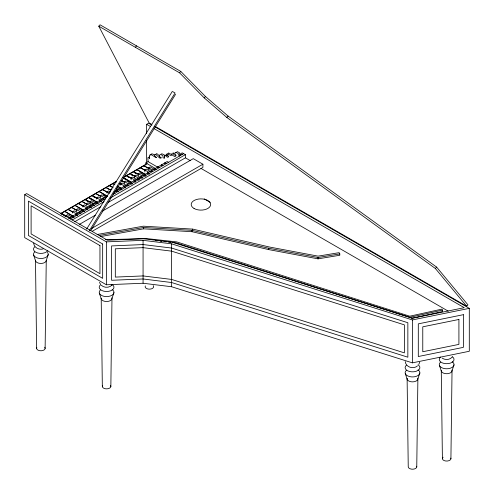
<?xml version="1.0" encoding="UTF-8"?>
<svg xmlns="http://www.w3.org/2000/svg" width="494" height="494" viewBox="0 0 494 494"><rect width="100%" height="100%" fill="white"/><g stroke="black" fill="none" stroke-linecap="round" stroke-linejoin="round"><path stroke-width="0.74" d="M167.225 154.332L165.947 155.091L166.058 156.413L167.769 157.327L168.287 157.104L168.368 156.085L166.731 155.388L166.811 154.029L167.262 153.677L170.955 155.666L171.467 155.357L171.893 153.523L172.418 155.215L174.703 156.561L175.648 156.153L175.994 155.147L174.438 153.294L176.086 152.38L178.42 153.745L178.229 154.739L179.637 156.079L180.366 153.869L180.928 153.603L182.323 154.375M45.127 348.474L46.251 260.529L48.239 254.521M110.847 386.555L111.971 298.611L113.96 292.602M416.763 466.904L417.881 378.96L419.869 372.951M450.917 458.759L452.035 370.815L454.029 364.807M168.046 153.93L168.565 152.924L171.671 154.653M62.491 214.631L61.176 213.871L61.299 213.229L64.486 211.352L73.044 216.292M72.538 212.025L67.931 209.363L64.739 211.241L64.621 211.883L64.486 211.352M76.638 210.419L71.371 207.375L68.178 209.258L68.061 209.901L67.931 209.363M83.369 210.333L74.81 205.393L71.624 207.27L71.5 207.912L71.371 207.375M77.292 215.724L75.316 214.581L72.124 216.458L72.007 217.107L71.871 216.57L68.685 218.447M83.517 206.443L78.25 203.405L75.063 205.282L74.94 205.924L74.81 205.393M80.732 213.735L78.756 212.599L75.57 214.476L75.446 215.118L75.316 214.581M86.963 204.46L81.695 201.416L78.503 203.293L78.385 203.936L78.25 203.405M84.171 211.753L82.195 210.611L79.009 212.488L78.886 213.13L78.756 212.599M90.402 202.472L85.135 199.428L81.948 201.311L81.825 201.953L81.695 201.416M87.611 209.765L85.641 208.622L82.449 210.5L82.325 211.142L82.195 210.611M97.133 202.386L88.574 197.446L85.388 199.323L85.264 199.965L85.135 199.428M91.057 207.776L89.081 206.634L85.888 208.517L85.771 209.16L85.641 208.622M97.281 198.495L92.02 195.457L88.827 197.334L88.704 197.977L88.574 197.446M94.496 205.788L92.52 204.652L89.334 206.529L89.21 207.171L89.081 206.634M100.727 196.513L95.459 193.469L92.267 195.346L92.15 195.994L92.02 195.457M97.936 203.806L95.96 202.663L92.773 204.541L92.65 205.183L92.52 204.652M107.457 196.427L98.899 191.481L95.713 193.364L95.589 194.006L95.459 193.469M101.375 201.818L99.405 200.675L96.213 202.552L96.089 203.195L95.96 202.663M107.606 192.537L102.338 189.498L99.152 191.376L99.028 192.018L98.899 191.481M104.16 199.453L102.845 198.687L99.652 200.57L99.535 201.212L99.405 200.675M111.051 190.548L105.784 187.51L102.591 189.387L102.474 190.029L102.338 189.498M106.414 197.236L106.284 196.705L103.098 198.582L102.974 199.224L102.845 198.687M113.175 187.806L109.223 185.522L106.037 187.399L105.914 188.047L105.784 187.51M114.639 184.676L112.663 183.54L109.477 185.417L109.353 186.059L109.223 185.522M116.356 181.44L116.238 182.082L116.109 181.551L112.916 183.428L112.793 184.071L112.663 183.54M135.14 176.642L129.873 173.604L126.68 175.481L126.557 176.123L126.427 175.592L123.241 177.47L131.799 182.41M127.063 185.318L127.186 184.676L130.373 182.792L132.349 183.935M138.579 174.654L133.312 171.616L130.12 173.493L130.002 174.135L129.873 173.604M135.788 181.946L133.812 180.81L130.626 182.687L130.502 183.33L131.818 184.089M145.31 174.573L136.752 169.627L133.565 171.504L133.442 172.153L133.312 171.616M139.228 179.964L137.258 178.822L134.065 180.699L133.948 181.341L135.263 182.101M144.804 170.3L140.191 167.645L137.005 169.522L136.881 170.164L136.752 169.627M142.673 177.976L140.697 176.833L137.505 178.711L137.388 179.359L138.703 180.119M150.219 169.454L143.637 165.657L140.444 167.534L140.327 168.176L140.191 167.645M146.113 175.988L144.137 174.851L140.951 176.728L140.827 177.371L142.142 178.13M147.076 163.668L143.89 165.546L143.766 166.188L143.637 165.657M145.588 176.142L144.267 175.382L144.39 174.74L147.576 172.863L149.552 173.999M149.027 174.154L147.712 173.394L147.83 172.752L151.022 170.875L152.337 171.634M155.777 169.646L154.461 168.886L151.275 170.763L151.152 171.412L151.022 170.875M159.222 167.664L157.901 166.904L154.715 168.781L154.591 169.423L154.461 168.886M162.662 165.675L161.347 164.916L158.154 166.793L158.031 167.435L157.901 166.904M166.101 163.687L164.786 162.927L161.594 164.805L161.476 165.447L161.347 164.916M175.679 152.844L177.395 151.627L179.73 152.992L179.538 153.986L180.291 155.11M172.838 153.597L173.196 152.77L173.727 154.461L176.012 155.801M149.194 157.314L149.386 156.672M419.715 362.158L418.906 364.226M100.745 236.558L143.563 228.839L192.043 231.705L268.736 249.612L318.037 258.856L339.792 255.262L339.792 253.916L339.168 252.662L318.074 256.139L269.514 247.037L192.728 229.105L192.203 230.365L143.563 227.487L99.238 235.477M150.633 155.165L151.392 153.949L152.702 153.986L154.56 154.949M86.555 229.154L172.307 91.421M89.309 230.747L175.061 93.008L172.857 91.736M90.63 230.747L175.568 94.323M155.906 154.319L156.394 153.609L157.666 154.177L159.883 156.573M101.196 285.149C104.104 288.107 109.575 288.064 112.218 284.791M452.288 356.995C449.892 359.953 445.168 360.287 442.142 358.107M111.595 285.532L112.286 284.717M151.769 124.432L149.102 122.895L98.769 26.182L100.023 24.793L180.798 71.432L205.479 96.509L228.111 116.09L436.61 267.093L467.972 304.884L466.719 306.274L155.104 126.359M135.313 47.276L136.56 45.886M98.769 26.182L179.55 72.816L180.798 71.432M466.719 306.274L435.362 268.483L226.863 117.479L204.226 97.898L205.479 96.509M226.863 117.479L228.111 116.09M435.362 268.483L436.61 267.093M417.504 365.881C413.49 369.543 405.728 367.264 405.259 361.589M114.058 192.246L116.609 190.74L118.585 191.882M154.597 126.662L469.3 308.355L469.3 351.271L412.385 362.849L171.628 286.748L143.069 283.247L106.371 284.779L24.7 237.626L24.7 194.716L26.651 193.586L107.426 240.226L143.26 238.732L172.597 242.326L412.632 318.198L464.255 307.694L153.974 128.557M146.632 133.485L146.632 124.315L148.583 123.191L151.924 125.118M145.823 164.977L145.823 162.934L148.077 161.631L157.987 167.349M60.645 213.698L116.64 181.372M124.636 176.753L145.965 164.434M66.134 216.767L66.134 215.477L67.653 214.6L72.155 217.199M72.618 213.019L72.618 211.722L74.137 210.852L77.996 213.081M76.44 211.463L76.44 209.524L77.953 208.647L82.455 211.247M82.955 207.042L82.955 205.751L84.468 204.88L88.327 207.109M86.506 205.029L86.506 203.738L88.025 202.867L91.884 205.09M90.223 203.503L90.223 201.564L91.742 200.694L96.244 203.293M96.707 199.107L96.707 197.816L98.226 196.939L102.085 199.168M100.529 197.551L100.529 195.612L102.042 194.741L106.543 197.341M107.044 193.135L107.044 191.845L108.557 190.968L110.483 192.086M112.113 188.955L110.594 189.832L110.594 191.122M120.795 185.201L120.795 183.91L122.314 183.033L126.816 185.633M124.618 183.644L124.618 181.706L126.131 180.835L129.99 183.064M131.126 179.878L131.126 177.939L132.645 177.062L137.147 179.662M134.683 177.865L134.683 175.926L136.196 175.049L140.704 177.649M138.4 175.691L138.4 173.752L139.913 172.881L143.779 175.104M144.884 171.943L144.884 170.004L146.397 169.127L150.905 171.727M148.7 169.738L148.7 167.799L150.219 166.929L154.079 169.152M70.309 219.046L105.648 198.644M112.984 194.408L183.626 153.622L185.411 154.653L185.411 157.833L108.087 202.472M72.093 220.077L104.086 201.601M110.088 198.137L185.411 154.653M74.761 221.713L100.757 206.708M79.287 224.461L95.286 215.223M102.616 210.994L193.271 158.654L202.904 164.218L202.904 167.392L92.255 231.278M91.588 228.487L202.904 164.218M181.675 153.109L182.237 152.85L183.626 153.622M161.081 154.109L161.915 153.795L164.23 154.795L164.644 157.29M411.076 318.432L442.494 311.523L442.494 310.121L409.575 317.364L176.092 242.906L172.313 242.486M24.7 194.716L106.371 241.869L143.069 240.337L171.628 243.838L412.385 319.933L469.3 308.355M43.095 248.939C39.075 250.223 33.969 247.568 33.629 243.153M97.133 234.514L143.334 226.184L192.728 229.105M192.043 231.705L192.043 230.352L268.736 248.26L318.037 257.504L339.792 253.916M105.494 239.67L146.755 238.596L176.716 241.899L409.717 316.203L441.846 309.139L442.494 310.121M165.916 155.085L164.638 155.851L164.539 158.302L163.039 157.777L162.921 155.548L160.612 154.548L159.772 154.863L159.439 156.203L160.019 157.358L160.692 157.666L161.081 157.172L160.988 158.204L159.624 158.037L156.357 154.931L155.085 154.363L154.499 155.746L156.579 157.53L155.968 157.623L151.392 154.739L150.083 154.702L149.324 155.925L149.293 158.055L149.75 158.321L148.077 157.425L147.891 158.068L148.077 161.631M155.69 240.658L157.203 240.819M160.223 241.152L161.736 241.319M164.002 241.572L166.268 241.819M168.534 242.072L170.801 242.319M146.632 124.315L150.639 126.631M185.411 157.833L190.363 160.692M200.953 168.392L448.219 311.152M168.497 162.291L167.182 161.532L164.922 162.835L166.237 163.594M161.594 164.805L162.915 165.564M158.154 166.793L159.469 167.552M145.823 162.934L155.733 168.652M154.715 168.781L156.03 169.541M204.183 198.866L210.185 202.336M148.7 167.799L152.566 170.029M143.89 165.546L149.151 168.59M151.275 170.763L152.59 171.529M144.884 170.004L148.743 172.233M140.444 167.534L145.057 170.195M147.83 172.752L149.151 173.511M137.005 169.522L145.563 174.462M140.833 172.443L142.149 173.203M144.39 174.74L145.705 175.5M138.4 173.752L142.26 175.981M133.565 171.504L138.833 174.549M134.757 172.912L136.072 173.672M140.951 176.728L142.266 177.488M134.683 175.926L139.191 178.525M130.12 173.493L135.387 176.537M131.318 174.895L132.633 175.66M137.505 178.711L138.826 179.476M131.126 177.939L135.634 180.538M126.68 175.481L131.287 178.143M126.427 175.592L131.04 178.248M127.878 176.883L129.193 177.642M134.065 180.699L135.381 181.459M122.987 177.574L131.546 182.514M124.432 178.871L125.754 179.631M127.724 180.773L129.045 181.533M130.626 182.687L131.941 183.447M124.618 181.706L128.477 183.935M121.771 180.594L124.408 182.113M121.524 180.705L124.815 182.601M127.186 184.676L128.502 185.435M128.909 185.923L126.933 184.781L123.741 186.658L125.062 187.417M120.795 183.91L125.303 186.51M119.647 183.342L120.968 184.101M119.4 183.453L121.37 184.589M125.464 187.911L123.494 186.769L120.301 188.646L121.617 189.406M112.916 183.428L114.892 184.571M117.523 186.09L121.475 188.368M117.93 186.578L121.221 188.48M122.024 189.894L120.048 188.757L116.862 190.635L118.177 191.394M117.115 187.529L119.69 189.017M116.244 188.776L118.171 189.887M109.477 185.417L112.768 187.312M115.33 190.814L116.615 191.555M106.037 187.399L110.644 190.06M113.824 193.111L115.145 193.87M107.044 191.845L109.612 193.333M102.591 189.387L107.198 192.049M99.152 191.376L107.711 196.316M103.641 194.679L104.956 195.439M100.529 195.612L104.388 197.841M95.713 193.364L100.319 196.019M103.098 198.582L104.413 199.341M96.707 197.816L101.214 200.416M92.267 195.346L96.88 198.008M92.804 196.371L95.441 197.89M99.652 200.57L101.628 201.706M88.827 197.334L97.386 202.274M89.365 198.36L91.995 199.879M96.213 202.552L98.189 203.695M90.223 201.564L94.082 203.794M85.388 199.323L90.655 202.361M91.717 203.232L93.033 203.991M85.925 200.348L88.556 201.867M92.773 204.541L94.749 205.683M86.506 203.738L91.013 206.338M81.948 201.311L86.555 203.966M89.334 206.529L91.304 207.665M82.955 205.751L87.457 208.351M78.503 203.293L83.115 205.955M85.888 208.517L87.864 209.654M75.063 205.282L83.622 210.222M82.449 210.5L84.425 211.642M76.44 209.524L80.942 212.124M71.624 207.27L76.891 210.308M79.009 212.488L80.985 213.63M72.618 211.722L77.126 214.322M68.178 209.258L72.791 211.914M75.57 214.476L77.539 215.612M64.739 211.241L73.297 216.181M72.124 216.458L74.1 217.601M71.871 216.57L73.847 217.712M66.134 215.477L70.642 218.076M61.299 213.229L66.567 216.267M66.313 216.378L61.046 213.34L61.176 213.871M63.812 215.39L65.782 216.533M167.361 155.659L168.479 156.314M179.55 72.816L204.226 97.898M100.529 284.365L99.504 282.364M439.413 365.369L441.37 371.229M405.259 373.52L407.217 379.373M99.343 293.17L101.301 299.024M33.629 255.083L35.58 260.943M164.786 162.927L164.916 163.465M147.576 172.863L147.712 173.394M144.137 174.851L144.267 175.382M442.396 458.444L441.278 370.42A5.391 3.112 0 0 0 447.021 373.723A5.391 3.112 0 0 0 451.942 370.006M102.326 386.24L101.208 298.215A5.391 3.112 0 0 0 106.951 301.519A5.391 3.112 0 0 0 111.872 297.802M36.605 348.159L35.488 260.128A5.391 3.112 0 0 0 40.527 263.438A5.391 3.112 0 0 0 46.251 260.529M412.385 319.933L412.385 362.849M318.037 257.504L318.037 258.856M268.736 248.26L268.736 249.612M171.628 243.838L171.628 286.748M146.632 140.364L146.632 162.526M143.563 227.487L143.563 228.839M143.069 240.337L143.069 283.247M106.371 241.869L106.371 284.779M112.132 284.421A7.385 4.267 0 0 1 111.928 290.182A7.385 4.267 0 0 1 101.974 290.565A7.385 4.267 0 0 1 100.443 284.871M112.132 289.515A7.385 4.267 0 0 1 111.928 295.27A7.385 4.267 0 0 1 101.974 295.659A7.385 4.267 0 0 1 100.443 289.966M110.415 385.301A4.273 2.464 0 0 1 106.877 388.858A4.273 2.464 0 0 1 102.542 385.61M452.201 356.625A7.385 4.267 0 0 1 451.998 362.386A7.385 4.267 0 0 1 442.044 362.769A7.385 4.267 0 0 1 440.506 357.076M452.201 361.719A7.385 4.267 0 0 1 451.998 367.474A7.385 4.267 0 0 1 442.044 367.863A7.385 4.267 0 0 1 440.506 362.17M450.843 458.117A4.273 2.464 0 0 1 445.829 461.019A4.273 2.464 0 0 1 443.099 457.234M47.486 252.354A7.385 4.267 0 0 1 40.397 258.504A7.385 4.267 0 0 1 34.722 251.884M44.695 347.22A4.273 2.464 0 0 1 41.156 350.777A4.273 2.464 0 0 1 36.822 347.529M47.862 250.52A7.385 4.267 0 0 1 37.612 252.984A7.385 4.267 0 0 1 34.722 246.79M418.048 364.77A7.385 4.267 0 0 1 417.844 370.531A7.385 4.267 0 0 1 407.89 370.914A7.385 4.267 0 0 1 406.352 365.227M418.048 369.864A7.385 4.267 0 0 1 417.844 375.619A7.385 4.267 0 0 1 407.89 376.008A7.385 4.267 0 0 1 406.352 370.315M417.788 378.151A5.391 3.112 0 0 1 412.861 381.868A5.391 3.112 0 0 1 407.118 378.565L408.235 466.589A4.273 2.464 0 0 0 412.786 469.207A4.273 2.464 0 0 0 416.689 466.262M153.226 285.594A4.273 2.464 0 0 1 149.688 289.151A4.273 2.464 0 0 1 145.353 285.903M138.882 178.661A0.84 0.488 -60 0 1 139.104 178.476M135.442 180.643A0.84 0.488 -60 0 1 135.665 180.464M463.384 314.678L418.301 323.854L418.301 356.526L463.384 347.356L463.384 314.678M458.914 319.464L422.771 326.818L422.771 351.74L458.914 344.392L458.914 319.464M143.069 244.555L111.601 245.932L111.601 280.277L143.069 278.968L171.628 282.531L407.853 357.199L407.853 322.724L171.628 248.056L143.069 244.555M143.069 247.655L115.312 248.809L115.312 277.091L143.069 275.93L171.628 279.431L404.37 352.858L404.37 324.861L171.628 251.156L143.069 247.655M102.659 244.005L28.411 201.138L28.411 235.49L102.659 278.357L102.659 244.005M99.955 245.567L31.11 205.819L31.11 233.928L99.955 273.676L99.955 245.567M194.049 208.474A9.732 5.619 0 0 0 210.333 205.955A9.732 5.619 0 0 0 198.415 199.07A9.732 5.619 0 0 0 194.049 208.474"/></g></svg>
